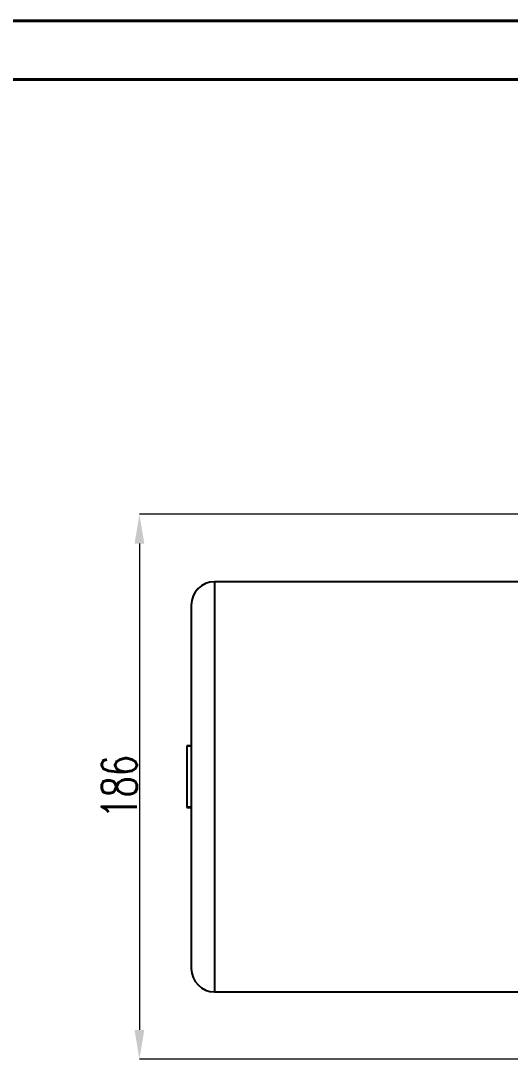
# Model space of a CAD drawing. Header units: millimetres. Extents: x 2687 to 4367, y 1046 to 2234.
# Drawn here: x 3565 to 3732.1, y 1879.4 to 2233.9 of the extents above; entities that cross this region are included whole.
import ezdxf

# ---------------------------------------------------------------- set-up
doc = ezdxf.new("R2010")
doc.units = ezdxf.units.MM
for name, color, linetype, lineweight in [('AM_5', 3, 'Continuous', 25), ('AM_BOR', 7, 'Continuous', 50), ('粗实线', 7, 'Continuous', 40)]:
    doc.layers.add(name, color=color, linetype=linetype, lineweight=lineweight)
doc.styles.add('SLDTEXTSTYLE1', font='txt.shx', dxfattribs={"width": 0.7, "bigfont": 'gbcbig.shx'})
doc.dimstyles.new('SLDDIMSTYLE12$0', dxfattribs={"dimtxt": 12, "dimasz": 10, "dimexe": 0, "dimexo": 0.0625, "dimgap": 0.875, "dimtad": 1, "dimdec": 1, "dimlfac": 1.8, "dimrnd": 1e-09, "dimzin": 12, "dimdsep": 46, "dimtxsty": 'SLDTEXTSTYLE1', "dimcen": 0.09, "dimdle": 8.16, "dimclrd": 3, "dimclre": 3, "dimadec": 0, "dimazin": 3, "dimtfac": 1, "dimtdec": 1, "dimtofl": 0, "dimtmove": 0, "dimatfit": 3, "dimfxl": 0, "dimfrac": 2, "dimtolj": 1, "dimlwd": 5, "dimlwe": 5, "dimarcsym": 0})

# ---------------------------------------------------------------- blocks, each defined once
blk = doc.blocks.new('*D18')
at = {"layer": 'AM_5', "color": 3, "lineweight": 5, "transparency": 16777216}
blk.add_line((3772.15, 2065.4), (3605.52, 2065.4), dxfattribs=at)
at = {"layer": 'AM_5', "color": 3, "linetype": 'Continuous', "lineweight": 5, "transparency": 16777216}
for p, q in [((3605.52, 2055.4), (3605.52, 1889.4)), ((3772.15, 1879.4), (3605.52, 1879.4))]:
    blk.add_line(p, q, dxfattribs=at)
at = {"layer": 'AM_5', "color": 3, "transparency": 16777216}
for points in [[(3603.86, 2055.4), (3607.19, 2055.4), (3605.52, 2065.4)], [(3603.86, 1889.4), (3607.19, 1889.4), (3605.52, 1879.4)]]:
    blk.add_solid(points, dxfattribs=at)
at = {"layer": 'Defpoints', "color": 0, "transparency": 16777216}
for p in [(3772.21, 2065.4), (3605.52, 1879.4), (3772.21, 1879.4)]:
    blk.add_point(p, dxfattribs=at)
at = {"layer": 'AM_5', "color": 0, "transparency": 16777216, "insert": (3598.65, 1972.4), "char_height": 12, "attachment_point": 5, "rotation": 90, "style": 'SLDTEXTSTYLE1'}
blk.add_mtext('\\A1;186', dxfattribs=at)
blk = doc.blocks.new('rA3')
at = {"layer": '粗实线'}
for p, q in [((753.384, 421.26), (333.384, 421.26)), ((748.384, 416.26), (358.384, 416.26))]:
    blk.add_line(p, q, dxfattribs=at)
blk = doc.blocks.new('图框1')
at = {"layer": 'AM_BOR', "xscale": 3.999900284620312, "yscale": 3.999900284620312, "zscale": 3.999900284620312}
blk.add_blockref('rA3', (18911.85, 6131.11), dxfattribs=at)

msp = doc.modelspace()

# ---------------------------------------------------------------- linework, layer by layer
at = {"color": 7, "linetype": 'Continuous', "lineweight": 25}
for p, q in [((3772.209, 2042.4), (3631.209, 2042.401)), ((3621.708, 1986.328), (3623.208, 1986.328)), ((3621.708, 1986.328), (3621.708, 1965.595)), ((3623.208, 1986.328), (3621.708, 1986.328)), ((3621.708, 1986.328), (3621.708, 1986.328)), ((3621.708, 1965.595), (3623.208, 1965.595)), ((3621.708, 1965.595), (3621.708, 1965.362)), ((3621.708, 1965.362), (3623.208, 1965.362)), ((3631.208, 1902.401), (3772.208, 1902.4))]:
    msp.add_line(p, q, dxfattribs=at)
at = {"color": 7, "linetype": 'Continuous', "lineweight": 25, "flags": 128}
msp.add_lwpolyline([(3631.209, 2042.401), (3631.209, 2042.222), (3631.209, 2041.688), (3631.209, 2040.801), (3631.209, 2039.565), (3631.209, 2037.987), (3631.209, 2036.075), (3631.209, 2033.838), (3631.209, 2031.288), (3631.209, 2028.438), (3631.209, 2025.303), (3631.209, 2021.898), (3631.209, 2018.241), (3631.209, 2014.35), (3631.208, 2010.245), (3631.208, 2005.948), (3631.208, 2001.48), (3631.208, 1996.863), (3631.208, 1992.122), (3631.208, 1987.28), (3631.208, 1982.363), (3631.208, 1977.394), (3631.208, 1972.401), (3631.208, 1967.407), (3631.208, 1962.439), (3631.208, 1957.521), (3631.208, 1952.679), (3631.208, 1947.938), (3631.208, 1943.322), (3631.208, 1938.853), (3631.208, 1934.556), (3631.208, 1930.451), (3631.208, 1926.56), (3631.208, 1922.903), (3631.208, 1919.498), (3631.208, 1916.363), (3631.208, 1913.513), (3631.208, 1910.963), (3631.208, 1908.726), (3631.208, 1906.814), (3631.208, 1905.236), (3631.208, 1904), (3631.208, 1903.113), (3631.208, 1902.579), (3631.208, 1902.401)], dxfattribs=at)
at = {"color": 7, "linetype": 'Continuous', "lineweight": 25}
for centre, start, end in [((3631.209, 2034.401), 89.99969, 179.99969), ((3631.208, 1910.401), 179.99969, 269.99969)]:
    msp.add_arc(centre, 8, start, end, dxfattribs=at)
msp.add_open_spline([(3623.209, 2034.401), (3623.209, 2034.312), (3623.209, 2034.131), (3623.209, 2032.643), (3623.209, 2030.395), (3623.209, 2027.552), (3623.209, 2024.373), (3623.209, 2020.613), (3623.209, 2016.32), (3623.209, 2011.557), (3623.208, 2006.406), (3623.208, 2000.954), (3623.208, 1994.715), (3623.208, 1987.713), (3623.208, 1980.04), (3623.208, 1972.401), (3623.208, 1964.762), (3623.208, 1957.089), (3623.208, 1950.086), (3623.208, 1943.847), (3623.208, 1938.396), (3623.208, 1933.244), (3623.208, 1928.482), (3623.208, 1924.188), (3623.208, 1920.428), (3623.208, 1917.249), (3623.208, 1914.406), (3623.208, 1912.159), (3623.208, 1910.67), (3623.208, 1910.49), (3623.208, 1910.401)], degree=3, knots=[0, 0, 0, 0, 0.03881441, 0.07883249, 0.1199761, 0.15188795, 0.18430368, 0.21706425, 0.25, 0.28293574, 0.31569631, 0.34811204, 0.38002389, 0.4211651, 0.46118377, 0.5, 0.53881379, 0.57883249, 0.6199761, 0.65188795, 0.68430368, 0.71706425, 0.75, 0.78293574, 0.81569631, 0.84811204, 0.88002389, 0.9211651, 0.96118438, 1, 1, 1, 1], dxfattribs=at)

# ---------------------------------------------------------------- block references
at = {"layer": '粗实线', "linetype": 'ByBlock'}
msp.add_blockref('图框1', (-17558.719, -5582.251), dxfattribs=at)

# ---------------------------------------------------------------- dimensions: what is measured, and where the dimension line sits
at = {"layer": 'AM_5'}
dim = msp.add_linear_dim(base=(3605.525, 1879.4), p1=(3772.209, 2065.4), p2=(3772.209, 1879.4), angle=90, dimstyle='SLDDIMSTYLE12$0', override={"dimlfac": 1, "dimpost": ''}, dxfattribs=at)
dim.commit()
dim.dimension.update_dxf_attribs({"geometry": '*D18', "text_midpoint": (3598.65, 1972.4)})

doc.saveas('drawing.dxf')
